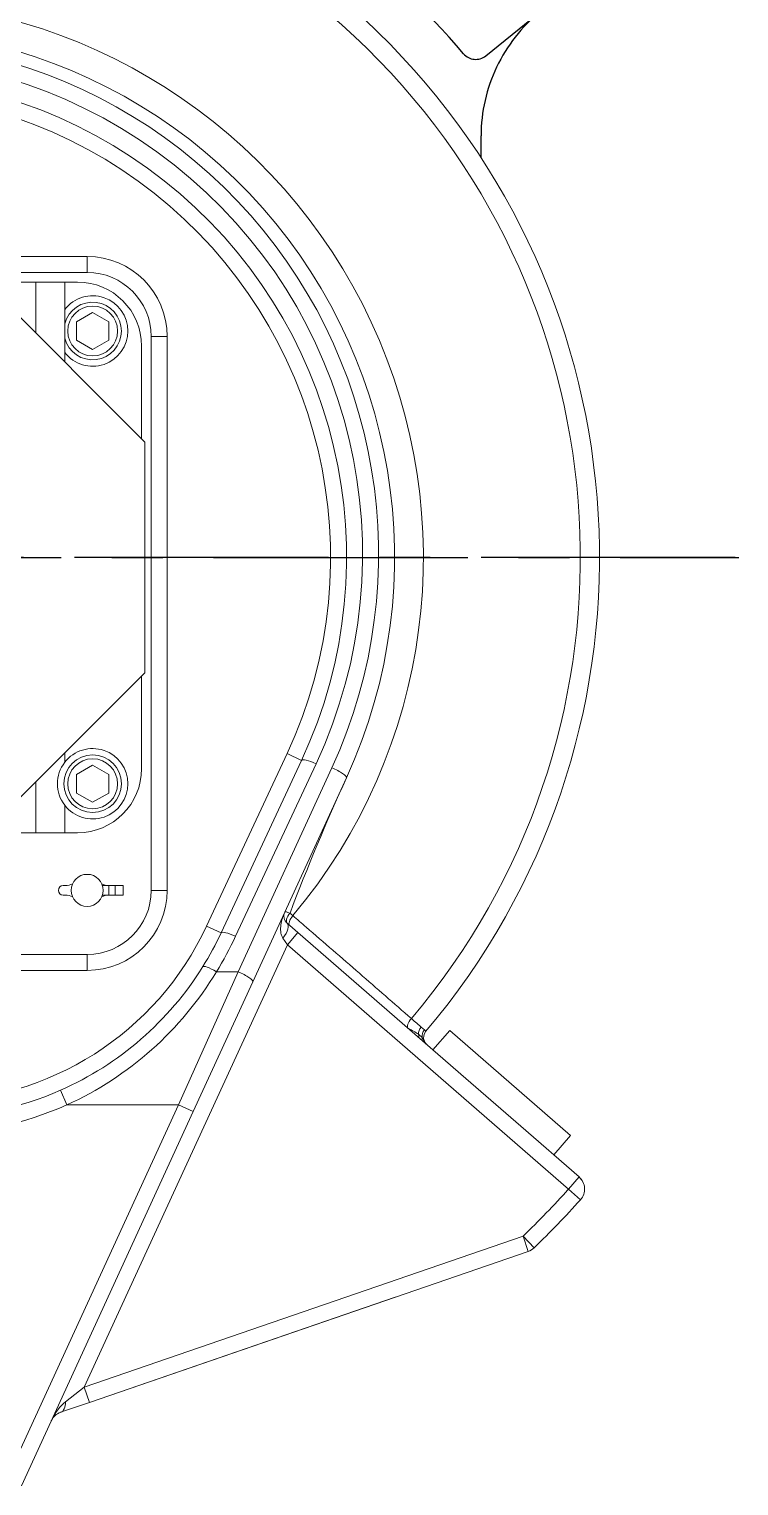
# Model space of a CAD drawing. Extents: x -2384 to 29887, y -2542 to 22350.
# Drawn here: x 2220.3 to 2441.9, y 1372.5 to 1827.5 of the extents above; entities that cross this region are included whole.
import ezdxf

# ---------------------------------------------------------------- set-up
doc = ezdxf.new("R2010")
doc.units = 0
doc.header["$LTSCALE"] = 63.5
doc.header["$MEASUREMENT"] = 0
doc.linetypes.add('CENTER', pattern=[2, 1.25, -0.25, 0.25, -0.25])
doc.linetypes.add('PHANTOM', pattern=[2.5, 1.25, -0.25, 0.25, -0.25, 0.25, -0.25])
doc.layers.get('0').update_dxf_attribs({"linetype": 'CONTINUOUS'})
doc.layers.add('2', color=2, linetype='CENTER')
doc.layers.add('4', color=6, linetype='PHANTOM')

# ---------------------------------------------------------------- blocks, each defined once
blk = doc.blocks.new('r2000i165f-ax2-lh')
for p, q in [((193.47237, 156.66966), (240.88595, 195.06442)), ((192.00204, 124.80471), (192.00204, 131.63024))]:
    blk.add_line(p, q)
for centre, radius, start, end in [((0.00204, 0.00048), 244, 40.150595, 52.8494051), ((242.00204, 131.63024), 50, 129, 180), ((190.32576, 160.55539), 5, 220.150595, 309)]:
    blk.add_arc(centre, radius, start, end)
at = {"layer": '2'}
blk.add_line((-272.5088, 0), (272.5088, 0), dxfattribs=at)

msp = doc.modelspace()

# ---------------------------------------------------------------- linework, layer by layer
at = {"color": 6, "lineweight": 0}
for p, q in [((2100.38, 1756.55), (2238.38, 1756.55)), ((2238.38, 1756.55), (2238.38, 1751.55)), ((2238.38, 1751.55), (2100.38, 1751.55)), ((2205.42, 1749.55), (2256.38, 1698.58)), ((2222.38, 1748.55), (2206.42, 1748.55)), ((2222.38, 1732.58), (2222.38, 1748.55)), ((2222.38, 1748.55), (2231.38, 1748.55)), ((2235.38, 1748.55), (2231.38, 1748.55)), ((2231.38, 1748.55), (2231.38, 1723.58)), ((2240.09, 1739.03), (2235.09, 1736.14)), ((2245.09, 1736.14), (2240.09, 1739.03)), ((2235.09, 1736.14), (2235.09, 1730.37)), ((2245.09, 1730.37), (2245.09, 1736.14)), ((2235.09, 1730.37), (2240.09, 1727.48)), ((2240.09, 1727.48), (2245.09, 1730.37)), ((2263.38, 1731.55), (2258.38, 1731.55)), ((2258.38, 1558.55), (2258.38, 1731.55)), ((2263.38, 1731.55), (2263.38, 1558.55)), ((2255.38, 1699.58), (2255.38, 1728.55)), ((2256.38, 1698.58), (2256.38, 1626.51)), ((2256.38, 1626.51), (2205.42, 1575.55)), ((2255.38, 1596.55), (2255.38, 1625.51)), ((2231.38, 1601.51), (2231.38, 1598.55)), ((2240.09, 1597.61), (2235.09, 1594.72)), ((2245.09, 1594.72), (2240.09, 1597.61)), ((2275.68, 1547.4), (2300.8, 1601.27)), ((2280.21, 1545.29), (2305.33, 1599.15)), ((2309.86, 1598.08), (2284.74, 1544.21)), ((2300.8, 1601.27), (2305.33, 1599.15)), ((2235.09, 1594.72), (2235.09, 1588.95)), ((2245.09, 1588.95), (2245.09, 1594.72)), ((2285.55, 1533.12), (2314.8, 1596.85)), ((2319.34, 1593.73), (2290.1, 1530)), ((2222.38, 1576.55), (2222.38, 1592.51)), ((2235.09, 1588.95), (2240.09, 1586.06)), ((2240.09, 1586.06), (2245.09, 1588.95)), ((2231.38, 1585.12), (2231.38, 1576.55)), ((2222.38, 1576.55), (2206.42, 1576.55)), ((2231.38, 1576.55), (2222.38, 1576.55)), ((2231.38, 1576.55), (2235.38, 1576.55)), ((2230.88, 1560.05), (2231.59, 1560.05)), ((2231.59, 1557.05), (2230.88, 1557.05)), ((2243.15, 1560.05), (2245.13, 1560.05)), ((2243.15, 1557.05), (2245.13, 1557.05)), ((2245.13, 1560.05), (2247.14, 1560.05)), ((2245.13, 1557.05), (2245.13, 1560.05)), ((2245.13, 1557.05), (2247.14, 1557.05)), ((2247.14, 1560.05), (2249.64, 1560.05)), ((2247.14, 1557.05), (2247.14, 1560.05)), ((2247.14, 1557.05), (2249.64, 1557.05)), ((2249.64, 1557.05), (2249.64, 1560.05)), ((2263.38, 1558.55), (2258.38, 1558.55)), ((2280.21, 1545.29), (2275.68, 1547.4)), ((2300.85, 1548.26), (2304.2, 1545.36)), ((2301.71, 1551.46), (2302.63, 1550.67)), ((2300.92, 1541.58), (2299.5, 1543.6)), ((2304.2, 1545.36), (2300.92, 1541.58)), ((2304.2, 1545.36), (2356.66, 1499.75)), ((2189.63, 1538.55), (2238.38, 1538.55)), ((2300.92, 1541.58), (2237.47, 1403.34)), ((2238.38, 1533.55), (2238.38, 1538.55)), ((2388.71, 1465.26), (2300.92, 1541.58)), ((2238.38, 1533.55), (2189.63, 1533.55)), ((2266.93, 1491.51), (2285.55, 1533.12)), ((2290.1, 1530), (2271.48, 1489.43)), ((2278.73, 1533.12), (2285.55, 1533.12)), ((2338.53, 1515.52), (2338.7, 1515.41)), ((2342.68, 1515.84), (2343.69, 1514.95)), ((2341.84, 1513.58), (2342.97, 1512.6)), ((2342.97, 1512.6), (2343.65, 1511.48)), ((2343.65, 1511.48), (2343.67, 1511.45)), ((2343.69, 1514.95), (2344.14, 1514.56)), ((2351.61, 1514.74), (2346.36, 1508.7)), ((2351.61, 1514.74), (2389.34, 1481.94)), ((2373.8, 1484.85), (2356.66, 1499.75)), ((2232.03, 1491.51), (2230.01, 1496.09)), ((2214.17, 1376.55), (2266.93, 1491.51)), ((2271.48, 1489.43), (2217.84, 1372.54)), ((2266.93, 1491.51), (2232.03, 1491.51)), ((2266.93, 1491.51), (2271.48, 1489.43)), ((2373.8, 1484.85), (2391.99, 1469.04)), ((2384.1, 1475.9), (2389.34, 1481.94)), ((2391.99, 1469.04), (2388.71, 1465.26)), ((2392.43, 1461.92), (2388.71, 1465.26)), ((2392.02, 1469.01), (2391.99, 1469.04)), ((2237.47, 1403.34), (2374.49, 1450.52)), ((2377.96, 1446.93), (2374.49, 1450.52)), ((2376.12, 1445.79), (2374.49, 1450.52)), ((2376.12, 1445.79), (2239.1, 1398.61)), ((2334.61, 1431.5), (2325.16, 1428.25)), ((2325.16, 1428.25), (2239.1, 1398.61)), ((2231.59, 1398.8), (2237.47, 1403.34)), ((2239.1, 1398.61), (2237.47, 1403.34)), ((2239.1, 1398.61), (2230.08, 1395.51))]:
    msp.add_line(p, q, dxfattribs=at)
for centre, radius in [((2240.09, 1733.26), 7.79), ((2240.09, 1591.84), 9), ((2240.09, 1591.84), 7.79), ((2238.38, 1558.55), 5)]:
    msp.add_circle(centre, radius, dxfattribs=at)
for centre, radius, start, end in [((2169.38, 1662.55), 229, 319.7409, 129.0895), ((2169.38, 1662.55), 223.01, 319.7667, 128.4631), ((2169.38, 1662.55), 173.99, 319.9812, 90), ((2169.38, 1662.55), 165, 335.3487, 180), ((2169.38, 1663.59), 160, 335.3487, 180), ((2169.38, 1663.59), 155, 335, 205), ((2169.38, 1662.55), 150, 335, 205), ((2169.38, 1662.55), 145, 335, 205), ((2238.38, 1731.55), 25, 0, 90), ((2235.38, 1728.55), 20, 0, 90), ((2238.38, 1731.55), 20, 0, 90), ((2240.09, 1733.26), 11, 0, 142.3615), ((2240.09, 1733.26), 9, 0, 165.4328), ((2240.09, 1733.26), 9, 194.5672, 0), ((2240.09, 1733.26), 11, 217.6385, 0), ((2240.09, 1591.84), 11, 217.6385, 142.3615), ((2240.09, 1591.84), 11, 142.3615, 217.6385), ((2235.38, 1596.55), 20, 270, 0), ((2948.55, 1306.49), 691.66, 155.46306, 159.2578), ((2230.88, 1558.55), 1.5, 90, 270), ((2231.59, 1565.05), 5, 270, 296.3034), ((2231.59, 1552.05), 5, 63.6966, 90), ((2238.38, 1558.55), 25, 270, 0), ((2238.38, 1558.55), 20, 270, 0), ((2245.17, 1565.05), 5, 243.6966, 270), ((2245.17, 1552.05), 5, 90, 116.3034), ((2302.82, 1550.53), 3, 155.3487, 229), ((2189.58, 1587.55), 95, 270, 335), ((2189.58, 1587.55), 100, 328.1129, 335), ((2189.58, 1588.59), 105, 328.1129, 335), ((2189.58, 1587.55), 100, 293.8489, 328.1129), ((2188.17, 1587.76), 105.77, 294.5015, 328.899), ((2328.39, 1494.08), 23.69, 55.4166, 64.2162), ((2346.43, 1512.62), 3, 139.7409, 202.9638), ((2346.43, 1512.62), 3, 202.9638, 229), ((2189.58, 1587.55), 100, 270, 293.8489), ((2189.58, 1587.55), 105, 270, 293.8489), ((2169.38, 1662.55), 295, 314.0494, 318.0288), ((2388.71, 1465.26), 5, 318.0288, 49), ((2388.71, 1465.26), 5, 318.0289, 48.5144), ((2169.38, 1662.55), 300, 314.0494, 318.0288), ((2374.49, 1450.52), 5, 289, 314.0494), ((2231.71, 1390.78), 5, 109, 155.3487)]:
    msp.add_arc(centre, radius, start, end, dxfattribs=at)
for centre, major_axis, ratio, start_param, end_param in [((2309.86, 1597.04), (4.53, -2.11), 0.189285, 1.658833, 3.141593), ((2314.8, 1595.81), (-4.54, 2.09), 0.1898, 3.141593, 4.799272), ((2302.82, 1550.53), (-2.73, 1.25), 0.143931, 5.194968, 6.283185), ((2297.57, 1544.49), (3.28, 3.77), 0.410948, 4.832359, 6.283185), ((2302.82, 1550.53), (1.97, 2.26), 0.481205, 1.579083, 3.141593), ((2303.55, 1549.89), (1.97, 2.26), 0.40077, 1.57766, 3.141593), ((2284.74, 1543.17), (4.53, -2.11), 0.189285, 1.658833, 3.141593), ((2278.73, 1532.08), (4.25, -2.64), 0.177725, 1.680918, 3.141593), ((2285.55, 1532.08), (-4.54, 2.09), 0.1898, 3.141593, 4.799272), ((2340.55, 1517.73), (-1.97, -2.26), 0.400789, 4.717752, 6.223713), ((2335.17, 1511.83), (-3.77, 3.28), 0.998515, 4.660496, 4.688565), ((2335.22, 1511.88), (-3.77, 3.28), 0.990752, 4.579301, 4.648716), ((2344.52, 1514.28), (-1.97, -2.26), 0.805743, 4.722923, 5.577828), ((2337.37, 1512.42), (1.42, 4.8), 0.899729, 5.002144, 5.207832), ((2345.84, 1513.13), (-1.97, -2.26), 0.940571, 4.724593, 5.577827), ((2338.17, 1511.73), (4.33, 2.5), 0.830665, 5.670963, 5.876652), ((2339.03, 1509.58), (4.62, 1.92), 0.667028, 6.108789, 6.278346), ((2339.06, 1509.5), (4.6, 1.95), 0.668355, 6.117041, 6.283185), ((2231.71, 1390.78), (4.17, 9.09), 0.5, 0.761859, 1.570796), ((2228.45, 1400.23), (1.63, -4.73), 0.568075, 0, 1.074162)]:
    msp.add_ellipse(centre, major_axis=major_axis, ratio=ratio, start_param=start_param, end_param=end_param, dxfattribs=at)
for points, knots in [([(2299.5, 1543.6), (2299.29, 1543.91), (2299.14, 1544.25), (2298.98, 1544.77), (2298.94, 1544.94), (2298.87, 1545.29), (2298.85, 1545.47), (2298.8, 1546), (2298.79, 1546.35), (2298.81, 1547.06), (2298.84, 1547.41), (2298.98, 1548.46), (2299.14, 1549.14), (2299.45, 1550.15), (2299.56, 1550.48), (2299.81, 1551.14), (2299.95, 1551.46), (2300.09, 1551.78)], [0, 0, 0, 0, 0.125, 0.125, 0.1875, 0.1875, 0.25, 0.25, 0.375, 0.375, 0.5, 0.5, 0.75, 0.75, 0.875, 0.875, 1, 1, 1, 1]), ([(2302.63, 1550.67), (2304.01, 1549.46), (2305.39, 1548.26), (2306.78, 1547.06), (2312.31, 1542.25), (2317.84, 1537.44), (2323.37, 1532.64), (2328.79, 1527.93), (2334.21, 1523.22), (2339.63, 1518.51)], [0, 0, 0, 0, 0.112125, 0.112125, 0.112125, 0.560625, 0.560625, 0.560625, 1, 1, 1, 1]), ([(2339.63, 1518.51), (2340.24, 1517.97), (2340.8, 1517.48), (2341.57, 1516.8), (2341.82, 1516.59), (2342.27, 1516.19), (2342.48, 1516.01), (2342.68, 1515.84)], [0, 0, 0, 0, 0.5, 0.5, 0.75, 0.75, 1, 1, 1, 1])]:
    msp.add_open_spline(points, degree=3, knots=knots, dxfattribs=at)
at = {"layer": '2'}
msp.add_line((2440.75, 1662.55), (1308.34, 1662.55), dxfattribs=at)

# ---------------------------------------------------------------- block references
at = {"layer": '4'}
msp.add_blockref('r2000i165f-ax2-lh', (2169.38, 1662.55), dxfattribs=at)

doc.saveas('drawing.dxf')
